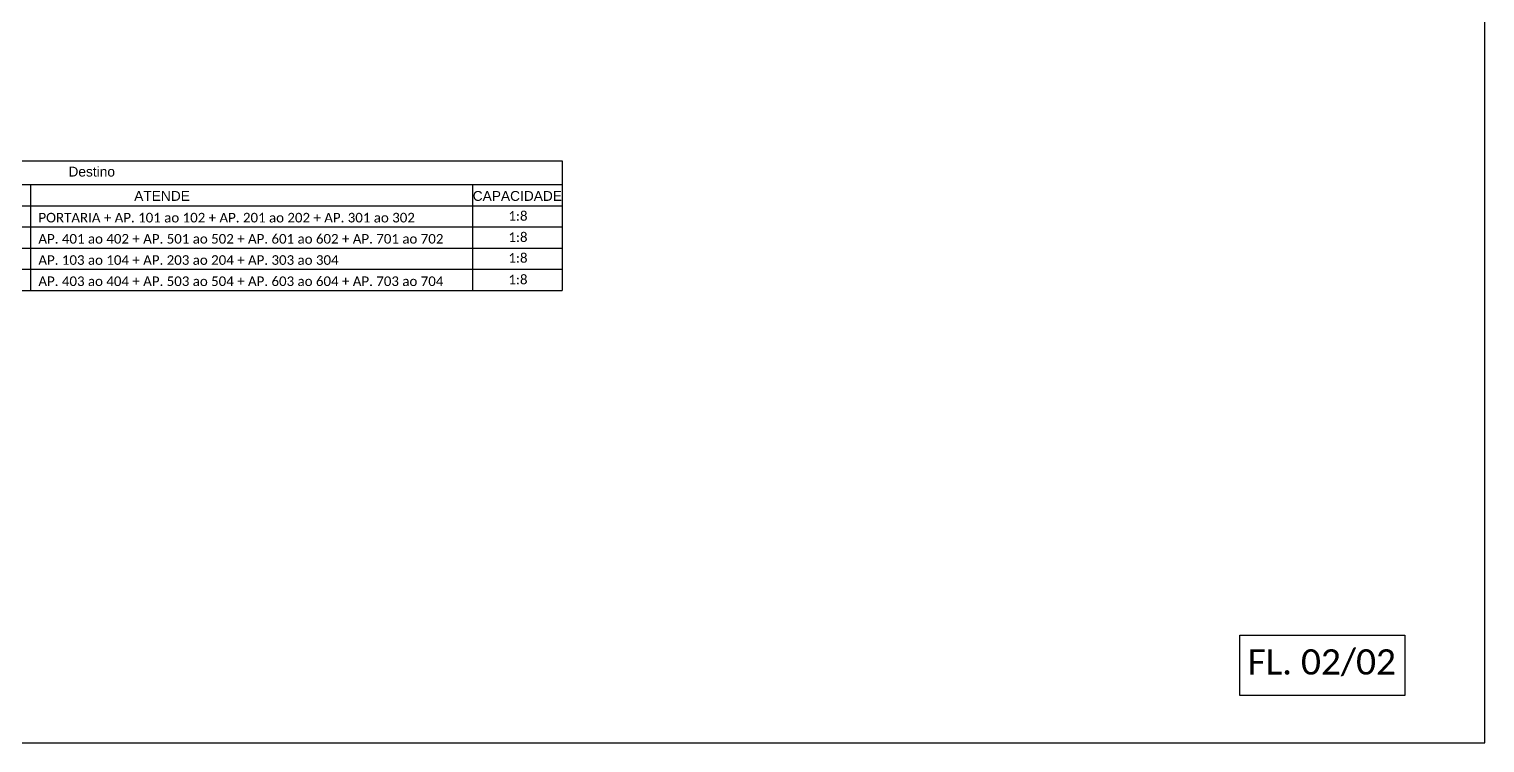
# Model space of a CAD drawing. Header units: millimetres. Extents: x 7 to 846, y 6 to 1250.
# Drawn here: x 434.4 to 845.7, y 5.7 to 207.3 of the extents above; entities that cross this region are included whole.
import ezdxf
from ezdxf.enums import TextEntityAlignment as Align

# ---------------------------------------------------------------- set-up
doc = ezdxf.new("R2010")
doc.units = ezdxf.units.MM
doc.header["$MEASUREMENT"] = 0
doc.styles.add('ARIAL', font='arial.ttf')
doc.styles.add('WMF-Calibri0', font='calibri.ttf')

msp = doc.modelspace()

# ---------------------------------------------------------------- linework, layer by layer
for p, q in [((305.82, 170.07), (585.01, 170.07)), ((585.01, 170.07), (585.01, 133.48)), ((379.68, 163.41), (585.01, 163.41)), ((434.78, 163.41), (434.78, 133.48)), ((559.68, 163.41), (559.68, 133.48)), ((379.68, 157.43), (585.01, 157.43)), ((379.68, 151.44), (585.01, 151.44)), ((379.68, 145.46), (585.01, 145.46)), ((379.68, 139.47), (585.01, 139.47)), ((379.68, 133.48), (585.01, 133.48))]:
    msp.add_line(p, q)
msp.add_lwpolyline([(7.11, 5.69), (845.67, 5.69), (845.67, 599.69), (7.11, 599.69), (7.11, 5.69)])
msp.add_lwpolyline([(776.45, 36.1), (823.1, 36.1), (823.1, 19.06), (776.45, 19.06)], close=True)

# ---------------------------------------------------------------- texts
at = {"style": 'ARIAL'}
for s, p in [('Destino', (452.11, 167.05)), ('ATENDE', (471.98, 160.18)), ('CAPACIDADE', (572.35, 160.18))]:
    msp.add_text(s, height=2.776, dxfattribs=at).set_placement(p, align=Align.MIDDLE_CENTER)
at = {"style": 'WMF-Calibri0'}
for s, p in [('PORTARIA + AP. 101 ao 102 + AP. 201 ao 202 + AP. 301 ao 302', (437.05, 152.7)), ('AP. 401 ao 402 + AP. 501 ao 502 + AP. 601 ao 602 + AP. 701 ao 702', (437.05, 146.72)), ('AP. 103 ao 104 + AP. 203 ao 204 + AP. 303 ao 304', (437.05, 140.73)), ('AP. 403 ao 404 + AP. 503 ao 504 + AP. 603 ao 604 + AP. 703 ao 704', (437.05, 134.74))]:
    msp.add_text(s, height=2.7044, dxfattribs=at).set_placement(p)
at = {"color": 1, "style": 'WMF-Calibri0'}
msp.add_text('FL. 02/02', height=7.131, dxfattribs=at).set_placement((778.63, 24.99))
at = {"lineweight": 0, "style": 'WMF-Calibri0', "flags": 8}
for p in [(569.82, 153.18), (569.82, 147.19), (569.82, 141.32), (569.82, 135.22)]:
    msp.add_attdef('1:8', p, '1:8', height=2.704, dxfattribs=at)

doc.saveas('drawing.dxf')
